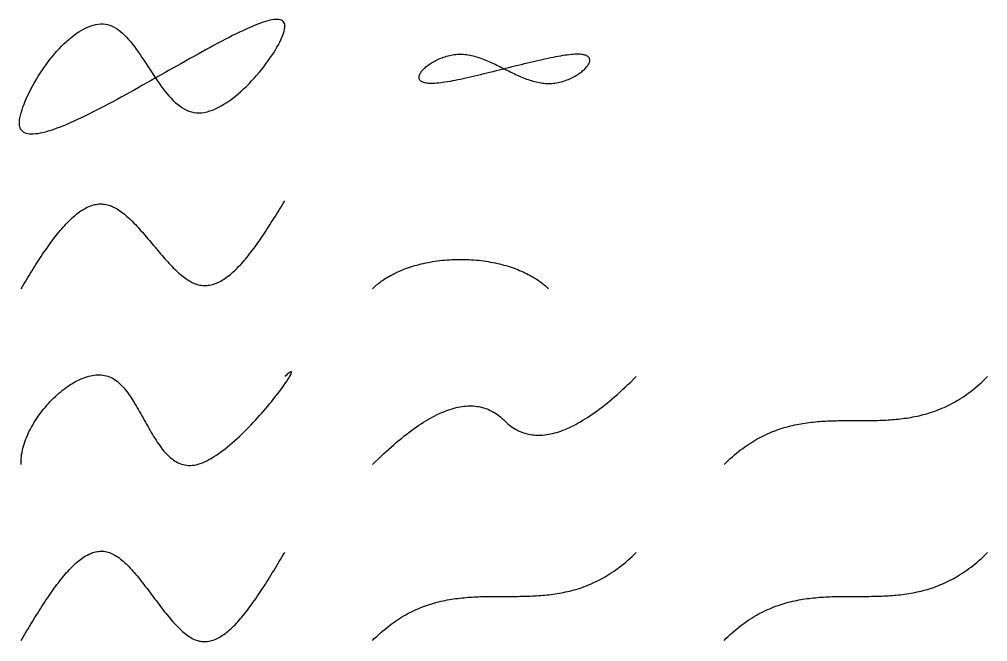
# Model space of a CAD drawing. Extents: x 0 to 110, y 0 to 170.
# Drawn here: x -0.2 to 110, y -0.1 to 70.6 of the extents above; entities that cross this region are included whole.
import ezdxf

# ---------------------------------------------------------------- set-up
doc = ezdxf.new("R2010")
doc.units = 0
doc.layers.get('0').update_dxf_attribs({"linetype": 'CONTINUOUS'})
doc.layers.add('NOTES', color=3, linetype='CONTINUOUS')

msp = doc.modelspace()

# ---------------------------------------------------------------- linework, layer by layer
for points in [[(0, 60, 0), (0.10142, 60.3213, 0), (0.214586, 60.6485, 0), (0.339102, 60.981, 0), (0.474576, 61.3179, 0), (0.620613, 61.6586, 0), (0.776818, 62.0022, 0), (0.942799, 62.3481, 0), (1.11816, 62.6954, 0), (1.30251, 63.0435, 0), (1.49545, 63.3915, 0), (1.69659, 63.7388, 0), (1.90554, 64.0845, 0), (2.12189, 64.428, 0), (2.34527, 64.7685, 0), (2.57527, 65.1052, 0), (2.81149, 65.4374, 0), (3.05355, 65.7643, 0), (3.30105, 66.0852, 0), (3.5536, 66.3994, 0), (3.8108, 66.7061, 0), (4.07226, 67.0045, 0), (4.33759, 67.2939, 0), (4.60638, 67.5735, 0), (4.87825, 67.8427, 0), (5.15281, 68.1006, 0), (5.42965, 68.3466, 0), (5.70839, 68.5798, 0), (5.98863, 68.7994, 0), (6.26998, 69.0049, 0), (6.55204, 69.1954, 0), (6.83441, 69.3701, 0), (7.11672, 69.5284, 0), (7.39855, 69.6694, 0), (7.67952, 69.7924, 0), (7.95923, 69.8967, 0), (8.23729, 69.9816, 0), (8.51331, 70.0462, 0), (8.78688, 70.0898, 0), (9.05763, 70.1117, 0), (9.32514, 70.1112, 0), (9.58904, 70.0874, 0), (9.84892, 70.0397, 0), (10.1044, 69.9672, 0), (10.3554, 69.8702, 0), (10.602, 69.7498, 0), (10.8447, 69.6072, 0), (11.0836, 69.4437, 0), (11.3191, 69.2606, 0), (11.5513, 69.059, 0), (11.7805, 68.8402, 0), (12.007, 68.6054, 0), (12.231, 68.356, 0), (12.4529, 68.0931, 0), (12.6728, 67.8179, 0), (12.891, 67.5318, 0), (13.1078, 67.236, 0), (13.3235, 66.9316, 0), (13.5382, 66.62, 0), (13.7524, 66.3024, 0), (13.9661, 65.98, 0), (14.1798, 65.6541, 0), (14.3935, 65.3259, 0), (14.6077, 64.9966, 0), (14.8226, 64.6676, 0), (15.0383, 64.34, 0), (15.2553, 64.0151, 0), (15.4737, 63.6941, 0), (15.6938, 63.3783, 0), (15.9158, 63.0689, 0), (16.1401, 62.7671, 0), (16.3669, 62.4742, 0), (16.5964, 62.1915, 0), (16.8289, 61.9202, 0), (17.0647, 61.6615, 0), (17.304, 61.4166, 0), (17.5471, 61.1869, 0), (17.7942, 60.9735, 0), (18.0456, 60.7777, 0), (18.3016, 60.6007, 0), (18.5624, 60.4438, 0), (18.8283, 60.3082, 0), (19.0995, 60.1952, 0), (19.3763, 60.106, 0), (19.659, 60.0418, 0), (19.9478, 60.0039, 0), (20.2429, 59.9933, 0), (20.5439, 60.0096, 0), (20.8502, 60.0516, 0), (21.161, 60.1182, 0), (21.4758, 60.2082, 0), (21.794, 60.3207, 0), (22.1148, 60.4544, 0), (22.4376, 60.6083, 0), (22.7618, 60.7812, 0), (23.0867, 60.9721, 0), (23.4118, 61.1797, 0), (23.7362, 61.4031, 0), (24.0595, 61.641, 0), (24.3809, 61.8924, 0), (24.6998, 62.1562, 0), (25.0156, 62.4312, 0), (25.3276, 62.7163, 0), (25.6351, 63.0104, 0), (25.9376, 63.3125, 0), (26.2344, 63.6213, 0), (26.5247, 63.9358, 0), (26.8081, 64.2548, 0), (27.0838, 64.5773, 0), (27.3512, 64.9022, 0), (27.6097, 65.2282, 0), (27.8585, 65.5543, 0), (28.0971, 65.8795, 0), (28.3248, 66.2025, 0), (28.541, 66.5222, 0), (28.745, 66.8376, 0), (28.9362, 67.1476, 0), (29.1139, 67.4509, 0), (29.2775, 67.7466, 0), (29.4264, 68.0334, 0), (29.5598, 68.3104, 0), (29.6772, 68.5762, 0), (29.7779, 68.83, 0), (29.8612, 69.0705, 0), (29.9265, 69.2965, 0), (29.9732, 69.5071, 0), (30.0007, 69.7011, 0), (30.0082, 69.8774, 0), (29.9951, 70.0348, 0), (29.9612, 70.1728, 0), (29.9067, 70.2917, 0), (29.8323, 70.3918, 0), (29.7382, 70.4737, 0), (29.6251, 70.5378, 0), (29.4934, 70.5846, 0), (29.3435, 70.6145, 0), (29.176, 70.628, 0), (28.9912, 70.6255, 0), (28.7897, 70.6075, 0), (28.5719, 70.5743, 0), (28.3382, 70.5266, 0), (28.0892, 70.4646, 0), (27.8254, 70.3889, 0), (27.5471, 70.3, 0), (27.2549, 70.1981, 0), (26.9492, 70.084, 0), (26.6305, 69.9578, 0), (26.2993, 69.8202, 0), (25.9559, 69.6716, 0), (25.601, 69.5124, 0), (25.235, 69.343, 0), (24.8582, 69.164, 0), (24.4713, 68.9757, 0), (24.0746, 68.7786, 0), (23.6687, 68.5732, 0), (23.2539, 68.3599, 0), (22.8308, 68.1392, 0), (22.3999, 67.9115, 0), (21.9615, 67.6773, 0), (21.5163, 67.437, 0), (21.0645, 67.1911, 0), (20.6068, 66.9399, 0), (20.1435, 66.6841, 0), (19.6752, 66.4239, 0), (19.2023, 66.1599, 0), (18.7253, 65.8926, 0), (18.2446, 65.6223, 0), (17.7607, 65.3495, 0), (17.2741, 65.0747, 0), (16.7852, 64.7983, 0), (16.2946, 64.5208, 0), (15.8026, 64.2426, 0), (15.3098, 63.9642, 0), (14.8165, 63.686, 0), (14.3234, 63.4084, 0), (13.8308, 63.132, 0), (13.3393, 62.8571, 0), (12.8492, 62.5843, 0), (12.3611, 62.3139, 0), (11.8754, 62.0464, 0), (11.3926, 61.7824, 0), (10.9132, 61.5221, 0), (10.4375, 61.2661, 0), (9.96619, 61.0148, 0), (9.49962, 60.7687, 0), (9.03827, 60.5282, 0), (8.58262, 60.2938, 0), (8.13312, 60.0659, 0), (7.69026, 59.8449, 0), (7.2545, 59.6314, 0), (6.8263, 59.4258, 0), (6.40613, 59.2284, 0), (5.99446, 59.0399, 0), (5.59176, 58.8605, 0), (5.1985, 58.6909, 0), (4.81513, 58.5313, 0), (4.44214, 58.3823, 0), (4.07999, 58.2444, 0), (3.72914, 58.1179, 0), (3.39007, 58.0033, 0), (3.06323, 57.9011, 0), (2.74911, 57.8118, 0), (2.44816, 57.7356, 0), (2.16085, 57.6733, 0), (1.88766, 57.625, 0), (1.62904, 57.5915, 0), (1.38547, 57.5729, 0), (1.15742, 57.5699, 0), (0.945342, 57.5829, 0), (0.749718, 57.6123, 0), (0.57101, 57.6585, 0), (0.409687, 57.7221, 0), (0.266216, 57.8035, 0), (0.141064, 57.9031, 0), (0.0347, 58.0213, 0), (-0.05241, 58.1587, 0), (-0.119797, 58.3156, 0), (-0.166994, 58.4926, 0), (-0.193534, 58.69, 0), (-0.198948, 58.9084, 0), (-0.182769, 59.1481, 0), (-0.14453, 59.4096, 0), (-0.083763, 59.6935, 0), (0, 60, 0)], [(50, 66.6667, 0), (50.1794, 66.6635, 0), (50.3587, 66.6541, 0), (50.5381, 66.6387, 0), (50.7175, 66.6177, 0), (50.8969, 66.591, 0), (51.0762, 66.5591, 0), (51.2556, 66.5222, 0), (51.435, 66.4804, 0), (51.6143, 66.4341, 0), (51.7937, 66.3834, 0), (51.9731, 66.3286, 0), (52.1525, 66.2698, 0), (52.3318, 66.2074, 0), (52.5112, 66.1416, 0), (52.6906, 66.0726, 0), (52.87, 66.0006, 0), (53.0493, 65.9259, 0), (53.2287, 65.8486, 0), (53.4081, 65.7691, 0), (53.5874, 65.6875, 0), (53.7668, 65.6041, 0), (53.9462, 65.5191, 0), (54.1256, 65.4328, 0), (54.3049, 65.3453, 0), (54.4843, 65.2569, 0), (54.6637, 65.1679, 0), (54.843, 65.0784, 0), (55.0224, 64.9888, 0), (55.2018, 64.8992, 0), (55.3812, 64.8098, 0), (55.5605, 64.7209, 0), (55.7399, 64.6327, 0), (55.9193, 64.5455, 0), (56.0987, 64.4595, 0), (56.278, 64.3749, 0), (56.4574, 64.2919, 0), (56.6368, 64.2108, 0), (56.8161, 64.1319, 0), (56.9955, 64.0552, 0), (57.1749, 63.9811, 0), (57.3543, 63.9099, 0), (57.5336, 63.8416, 0), (57.713, 63.7766, 0), (57.8924, 63.7151, 0), (58.0717, 63.6574, 0), (58.2511, 63.6035, 0), (58.4305, 63.5539, 0), (58.6099, 63.5087, 0), (58.7892, 63.4681, 0), (58.9686, 63.4324, 0), (59.148, 63.4018, 0), (59.3274, 63.3765, 0), (59.5067, 63.3569, 0), (59.6861, 63.343, 0), (59.8655, 63.3351, 0), (60.0448, 63.3335, 0), (60.2241, 63.3383, 0), (60.4031, 63.3492, 0), (60.5816, 63.366, 0), (60.7594, 63.3885, 0), (60.9361, 63.4164, 0), (61.1117, 63.4496, 0), (61.2858, 63.4878, 0), (61.4582, 63.5307, 0), (61.6287, 63.5782, 0), (61.7971, 63.6299, 0), (61.9632, 63.6858, 0), (62.1266, 63.7454, 0), (62.2872, 63.8087, 0), (62.4447, 63.8753, 0), (62.599, 63.9451, 0), (62.7497, 64.0178, 0), (62.8967, 64.0932, 0), (63.0397, 64.1711, 0), (63.1785, 64.2511, 0), (63.3128, 64.3332, 0), (63.4425, 64.417, 0), (63.5672, 64.5024, 0), (63.6869, 64.589, 0), (63.8011, 64.6767, 0), (63.9098, 64.7653, 0), (64.0126, 64.8544, 0), (64.1094, 64.944, 0), (64.1998, 65.0336, 0), (64.2838, 65.1232, 0), (64.361, 65.2125, 0), (64.4312, 65.3012, 0), (64.4942, 65.3892, 0), (64.5498, 65.4761, 0), (64.5977, 65.5618, 0), (64.6377, 65.646, 0), (64.6695, 65.7285, 0), (64.693, 65.8091, 0), (64.7079, 65.8875, 0), (64.7139, 65.9636, 0), (64.7109, 66.037, 0), (64.6986, 66.1075, 0), (64.6768, 66.175, 0), (64.6452, 66.2391, 0), (64.6036, 66.2997, 0), (64.5518, 66.3565, 0), (64.4896, 66.4093, 0), (64.4167, 66.4578, 0), (64.3329, 66.5019, 0), (64.2379, 66.5413, 0), (64.1316, 66.5757, 0), (64.0137, 66.605, 0), (63.884, 66.6289, 0), (63.7421, 66.6472, 0), (63.588, 66.6596, 0), (63.4214, 66.6659, 0), (63.242, 66.6659, 0), (63.0501, 66.6596, 0), (62.8459, 66.6472, 0), (62.63, 66.6289, 0), (62.4029, 66.605, 0), (62.1649, 66.5757, 0), (61.9167, 66.5413, 0), (61.6585, 66.5019, 0), (61.391, 66.4578, 0), (61.1145, 66.4093, 0), (60.8296, 66.3565, 0), (60.5366, 66.2997, 0), (60.236, 66.2391, 0), (59.9284, 66.175, 0), (59.6141, 66.1075, 0), (59.2936, 66.037, 0), (58.9675, 65.9636, 0), (58.636, 65.8875, 0), (58.2998, 65.8091, 0), (57.9593, 65.7285, 0), (57.6149, 65.646, 0), (57.2671, 65.5618, 0), (56.9163, 65.4761, 0), (56.5631, 65.3892, 0), (56.2078, 65.3012, 0), (55.851, 65.2125, 0), (55.4931, 65.1232, 0), (55.1345, 65.0336, 0), (54.7758, 64.944, 0), (54.4174, 64.8544, 0), (54.0597, 64.7653, 0), (53.7032, 64.6767, 0), (53.3484, 64.589, 0), (52.9958, 64.5024, 0), (52.6457, 64.417, 0), (52.2987, 64.3332, 0), (51.9552, 64.2511, 0), (51.6157, 64.1711, 0), (51.2806, 64.0932, 0), (50.9505, 64.0178, 0), (50.6257, 63.9451, 0), (50.3067, 63.8753, 0), (49.9941, 63.8087, 0), (49.6882, 63.7454, 0), (49.3895, 63.6858, 0), (49.0984, 63.6299, 0), (48.8155, 63.5782, 0), (48.5413, 63.5307, 0), (48.276, 63.4878, 0), (48.0203, 63.4496, 0), (47.7746, 63.4164, 0), (47.5393, 63.3885, 0), (47.315, 63.366, 0), (47.102, 63.3492, 0), (46.9008, 63.3383, 0), (46.7119, 63.3335, 0), (46.5357, 63.3351, 0), (46.3723, 63.343, 0), (46.2213, 63.3569, 0), (46.0825, 63.3765, 0), (45.9557, 63.4018, 0), (45.8407, 63.4324, 0), (45.7373, 63.4681, 0), (45.6451, 63.5087, 0), (45.5641, 63.5539, 0), (45.4938, 63.6035, 0), (45.4342, 63.6574, 0), (45.385, 63.7151, 0), (45.346, 63.7766, 0), (45.3169, 63.8416, 0), (45.2974, 63.9099, 0), (45.2875, 63.9811, 0), (45.2868, 64.0552, 0), (45.295, 64.1319, 0), (45.3121, 64.2108, 0), (45.3377, 64.2919, 0), (45.3716, 64.3749, 0), (45.4136, 64.4595, 0), (45.4634, 64.5455, 0), (45.5208, 64.6327, 0), (45.5857, 64.7209, 0), (45.6576, 64.8098, 0), (45.7366, 64.8992, 0), (45.8222, 64.9888, 0), (45.9142, 65.0784, 0), (46.0126, 65.1679, 0), (46.1169, 65.2569, 0), (46.2269, 65.3453, 0), (46.3426, 65.4328, 0), (46.4635, 65.5191, 0), (46.5895, 65.6041, 0), (46.7204, 65.6875, 0), (46.8558, 65.7691, 0), (46.9957, 65.8486, 0), (47.1397, 65.9259, 0), (47.2876, 66.0006, 0), (47.4393, 66.0726, 0), (47.5944, 66.1416, 0), (47.7527, 66.2074, 0), (47.914, 66.2698, 0), (48.0781, 66.3286, 0), (48.2448, 66.3834, 0), (48.4137, 66.4341, 0), (48.5847, 66.4804, 0), (48.7576, 66.5222, 0), (48.9321, 66.5591, 0), (49.1079, 66.591, 0), (49.285, 66.6177, 0), (49.4629, 66.6387, 0), (49.6416, 66.6541, 0), (49.8207, 66.6635, 0), (50, 66.6667, 0)], [(0, 40, 0), (0.152006, 40.253, 0), (0.304152, 40.5055, 0), (0.456438, 40.7573, 0), (0.608862, 41.0082, 0), (0.761425, 41.2583, 0), (0.914124, 41.5072, 0), (1.06696, 41.755, 0), (1.21993, 42.0014, 0), (1.37303, 42.2463, 0), (1.52626, 42.4897, 0), (1.67963, 42.7312, 0), (1.83313, 42.9709, 0), (1.98676, 43.2086, 0), (2.14051, 43.4441, 0), (2.29439, 43.6774, 0), (2.4484, 43.9082, 0), (2.60253, 44.1365, 0), (2.75679, 44.3621, 0), (2.91117, 44.5848, 0), (3.06568, 44.8046, 0), (3.2203, 45.0213, 0), (3.37505, 45.2348, 0), (3.52991, 45.4449, 0), (3.68489, 45.6516, 0), (3.83999, 45.8546, 0), (3.99521, 46.0538, 0), (4.15054, 46.2492, 0), (4.30599, 46.4405, 0), (4.46154, 46.6276, 0), (4.61721, 46.8105, 0), (4.77299, 46.9889, 0), (4.92888, 47.1627, 0), (5.08488, 47.3319, 0), (5.24099, 47.4962, 0), (5.3972, 47.6555, 0), (5.55352, 47.8097, 0), (5.70995, 47.9587, 0), (5.86648, 48.1023, 0), (6.02311, 48.2404, 0), (6.17984, 48.3729, 0), (6.33668, 48.4996, 0), (6.49361, 48.6203, 0), (6.65064, 48.735, 0), (6.80777, 48.8436, 0), (6.965, 48.9458, 0), (7.12232, 49.0416, 0), (7.27973, 49.1308, 0), (7.43724, 49.2132, 0), (7.59485, 49.2889, 0), (7.75254, 49.3575, 0), (7.91032, 49.419, 0), (8.0682, 49.4732, 0), (8.22616, 49.5201, 0), (8.38421, 49.5594, 0), (8.54234, 49.5911, 0), (8.70056, 49.615, 0), (8.85887, 49.631, 0), (9.01726, 49.6389, 0), (9.17573, 49.6386, 0), (9.33428, 49.6299, 0), (9.49291, 49.6128, 0), (9.65162, 49.5871, 0), (9.81041, 49.5527, 0), (9.96928, 49.5094, 0), (10.1282, 49.4571, 0), (10.2872, 49.3961, 0), (10.4463, 49.3265, 0), (10.6055, 49.2487, 0), (10.7647, 49.163, 0), (10.924, 49.0696, 0), (11.0833, 48.9689, 0), (11.2427, 48.8612, 0), (11.4022, 48.7466, 0), (11.5617, 48.6256, 0), (11.7213, 48.4983, 0), (11.8809, 48.3651, 0), (12.0406, 48.2264, 0), (12.2003, 48.0823, 0), (12.3601, 47.9331, 0), (12.5199, 47.7792, 0), (12.6797, 47.6208, 0), (12.8396, 47.4582, 0), (12.9995, 47.2917, 0), (13.1594, 47.1217, 0), (13.3194, 46.9483, 0), (13.4793, 46.7719, 0), (13.6393, 46.5927, 0), (13.7994, 46.4111, 0), (13.9594, 46.2273, 0), (14.1195, 46.0417, 0), (14.2796, 45.8544, 0), (14.4396, 45.6659, 0), (14.5997, 45.4764, 0), (14.7598, 45.2861, 0), (14.9199, 45.0954, 0), (15.0801, 44.9046, 0), (15.2402, 44.7139, 0), (15.4003, 44.5236, 0), (15.5604, 44.3341, 0), (15.7204, 44.1456, 0), (15.8805, 43.9583, 0), (16.0406, 43.7727, 0), (16.2006, 43.5889, 0), (16.3607, 43.4073, 0), (16.5207, 43.2281, 0), (16.6806, 43.0517, 0), (16.8406, 42.8783, 0), (17.0005, 42.7083, 0), (17.1604, 42.5418, 0), (17.3203, 42.3792, 0), (17.4801, 42.2208, 0), (17.6399, 42.0669, 0), (17.7997, 41.9177, 0), (17.9594, 41.7736, 0), (18.1191, 41.6349, 0), (18.2787, 41.5017, 0), (18.4383, 41.3744, 0), (18.5978, 41.2534, 0), (18.7573, 41.1388, 0), (18.9167, 41.0311, 0), (19.076, 40.9304, 0), (19.2353, 40.837, 0), (19.3945, 40.7513, 0), (19.5537, 40.6735, 0), (19.7128, 40.6039, 0), (19.8718, 40.5429, 0), (20.0307, 40.4906, 0), (20.1896, 40.4473, 0), (20.3484, 40.4129, 0), (20.5071, 40.3872, 0), (20.6657, 40.3701, 0), (20.8243, 40.3614, 0), (20.9827, 40.3611, 0), (21.1411, 40.369, 0), (21.2994, 40.385, 0), (21.4577, 40.4089, 0), (21.6158, 40.4406, 0), (21.7738, 40.4799, 0), (21.9318, 40.5268, 0), (22.0897, 40.581, 0), (22.2475, 40.6425, 0), (22.4052, 40.7111, 0), (22.5628, 40.7868, 0), (22.7203, 40.8692, 0), (22.8777, 40.9584, 0), (23.035, 41.0542, 0), (23.1922, 41.1564, 0), (23.3494, 41.265, 0), (23.5064, 41.3797, 0), (23.6633, 41.5004, 0), (23.8202, 41.6271, 0), (23.9769, 41.7596, 0), (24.1335, 41.8977, 0), (24.2901, 42.0413, 0), (24.4465, 42.1903, 0), (24.6028, 42.3445, 0), (24.759, 42.5038, 0), (24.9151, 42.6681, 0), (25.0711, 42.8373, 0), (25.227, 43.0111, 0), (25.3828, 43.1895, 0), (25.5385, 43.3724, 0), (25.694, 43.5595, 0), (25.8495, 43.7508, 0), (26.0048, 43.9462, 0), (26.16, 44.1454, 0), (26.3151, 44.3484, 0), (26.4701, 44.5551, 0), (26.625, 44.7652, 0), (26.7797, 44.9787, 0), (26.9343, 45.1954, 0), (27.0888, 45.4152, 0), (27.2432, 45.6379, 0), (27.3975, 45.8635, 0), (27.5516, 46.0918, 0), (27.7056, 46.3226, 0), (27.8595, 46.5559, 0), (28.0132, 46.7914, 0), (28.1669, 47.0291, 0), (28.3204, 47.2688, 0), (28.4737, 47.5103, 0), (28.627, 47.7537, 0), (28.7801, 47.9986, 0), (28.933, 48.245, 0), (29.0859, 48.4928, 0), (29.2386, 48.7417, 0), (29.3911, 48.9918, 0), (29.5436, 49.2427, 0), (29.6958, 49.4945, 0), (29.848, 49.747, 0), (30, 50, 0)], [(40, 40, 0), (40.1075, 40.1053, 0), (40.2195, 40.2104, 0), (40.336, 40.3155, 0), (40.4572, 40.4203, 0), (40.5831, 40.5248, 0), (40.7137, 40.6289, 0), (40.8491, 40.7325, 0), (40.9893, 40.8356, 0), (41.1344, 40.9381, 0), (41.2844, 41.0398, 0), (41.4393, 41.1406, 0), (41.5992, 41.2405, 0), (41.764, 41.3394, 0), (41.9338, 41.4371, 0), (42.1086, 41.5335, 0), (42.2884, 41.6287, 0), (42.473, 41.7223, 0), (42.6627, 41.8144, 0), (42.8571, 41.9048, 0), (43.0565, 41.9934, 0), (43.2606, 42.08, 0), (43.4695, 42.1647, 0), (43.683, 42.2473, 0), (43.9011, 42.3276, 0), (44.1237, 42.4055, 0), (44.3507, 42.481, 0), (44.582, 42.5539, 0), (44.8175, 42.6241, 0), (45.057, 42.6916, 0), (45.3004, 42.7562, 0), (45.5475, 42.8178, 0), (45.7983, 42.8763, 0), (46.0524, 42.9317, 0), (46.3099, 42.9837, 0), (46.5704, 43.0325, 0), (46.8338, 43.0778, 0), (47.0999, 43.1196, 0), (47.3684, 43.1579, 0), (47.6392, 43.1925, 0), (47.9121, 43.2234, 0), (48.1868, 43.2506, 0), (48.463, 43.274, 0), (48.7406, 43.2936, 0), (49.0193, 43.3092, 0), (49.2989, 43.321, 0), (49.5791, 43.3289, 0), (49.8597, 43.3328, 0), (50.1403, 43.3328, 0), (50.4209, 43.3289, 0), (50.7011, 43.321, 0), (50.9807, 43.3092, 0), (51.2594, 43.2936, 0), (51.537, 43.274, 0), (51.8132, 43.2506, 0), (52.0879, 43.2234, 0), (52.3608, 43.1925, 0), (52.6316, 43.1579, 0), (52.9001, 43.1196, 0), (53.1662, 43.0778, 0), (53.4296, 43.0325, 0), (53.6901, 42.9837, 0), (53.9476, 42.9317, 0), (54.2017, 42.8763, 0), (54.4525, 42.8178, 0), (54.6996, 42.7562, 0), (54.943, 42.6916, 0), (55.1825, 42.6241, 0), (55.418, 42.5539, 0), (55.6493, 42.481, 0), (55.8763, 42.4055, 0), (56.0989, 42.3276, 0), (56.317, 42.2473, 0), (56.5305, 42.1647, 0), (56.7394, 42.08, 0), (56.9435, 41.9934, 0), (57.1429, 41.9048, 0), (57.3373, 41.8144, 0), (57.527, 41.7223, 0), (57.7116, 41.6287, 0), (57.8914, 41.5335, 0), (58.0662, 41.4371, 0), (58.236, 41.3394, 0), (58.4008, 41.2405, 0), (58.5607, 41.1406, 0), (58.7156, 41.0398, 0), (58.8656, 40.9381, 0), (59.0107, 40.8356, 0), (59.1509, 40.7325, 0), (59.2863, 40.6289, 0), (59.4169, 40.5248, 0), (59.5428, 40.4203, 0), (59.664, 40.3155, 0), (59.7805, 40.2104, 0), (59.8925, 40.1053, 0), (60, 40, 0)], [(0, 20, 0), (-0.006218, 20.2233, 0), (-0.002831, 20.4495, 0), (0.009949, 20.6782, 0), (0.031908, 20.9092, 0), (0.062831, 21.1423, 0), (0.102504, 21.3773, 0), (0.150715, 21.6139, 0), (0.207249, 21.8518, 0), (0.271892, 22.0909, 0), (0.344431, 22.3309, 0), (0.424652, 22.5715, 0), (0.512341, 22.8125, 0), (0.607284, 23.0538, 0), (0.709267, 23.2949, 0), (0.818077, 23.5357, 0), (0.9335, 23.776, 0), (1.05532, 24.0155, 0), (1.18333, 24.254, 0), (1.31731, 24.4912, 0), (1.45704, 24.7269, 0), (1.60232, 24.9609, 0), (1.75293, 25.1929, 0), (1.90866, 25.4227, 0), (2.06929, 25.65, 0), (2.23461, 25.8746, 0), (2.4044, 26.0963, 0), (2.57845, 26.3148, 0), (2.75655, 26.5298, 0), (2.93849, 26.7412, 0), (3.12404, 26.9488, 0), (3.313, 27.1521, 0), (3.50515, 27.3511, 0), (3.70028, 27.5455, 0), (3.89818, 27.7351, 0), (4.09862, 27.9195, 0), (4.3014, 28.0986, 0), (4.50631, 28.2721, 0), (4.71312, 28.4399, 0), (4.92163, 28.6015, 0), (5.13162, 28.7569, 0), (5.34288, 28.9058, 0), (5.5552, 29.0478, 0), (5.76835, 29.1829, 0), (5.98213, 29.3107, 0), (6.19632, 29.4311, 0), (6.41072, 29.5437, 0), (6.62509, 29.6483, 0), (6.83924, 29.7447, 0), (7.05295, 29.8327, 0), (7.266, 29.912, 0), (7.47818, 29.9824, 0), (7.68927, 30.0436, 0), (7.89907, 30.0954, 0), (8.10736, 30.1376, 0), (8.31392, 30.1698, 0), (8.51854, 30.192, 0), (8.72101, 30.2038, 0), (8.92111, 30.205, 0), (9.11863, 30.1954, 0), (9.31336, 30.1746, 0), (9.50508, 30.1426, 0), (9.69358, 30.099, 0), (9.87864, 30.0436, 0), (10.0601, 29.9762, 0), (10.2377, 29.8967, 0), (10.4118, 29.8057, 0), (10.5825, 29.7035, 0), (10.7498, 29.5906, 0), (10.9139, 29.4674, 0), (11.075, 29.3344, 0), (11.2333, 29.192, 0), (11.3888, 29.0407, 0), (11.5417, 28.8809, 0), (11.6921, 28.713, 0), (11.8403, 28.5375, 0), (11.9863, 28.3549, 0), (12.1302, 28.1656, 0), (12.2723, 27.9701, 0), (12.4126, 27.7687, 0), (12.5514, 27.5619, 0), (12.6887, 27.3502, 0), (12.8247, 27.134, 0), (12.9595, 26.9138, 0), (13.0934, 26.69, 0), (13.2263, 26.4631, 0), (13.3586, 26.2334, 0), (13.4902, 26.0015, 0), (13.6214, 25.7678, 0), (13.7523, 25.5327, 0), (13.883, 25.2966, 0), (14.0138, 25.0601, 0), (14.1446, 24.8236, 0), (14.2758, 24.5875, 0), (14.4073, 24.3522, 0), (14.5394, 24.1183, 0), (14.6723, 23.8861, 0), (14.8059, 23.6561, 0), (14.9406, 23.4287, 0), (15.0764, 23.2044, 0), (15.2135, 22.9836, 0), (15.352, 22.7668, 0), (15.4921, 22.5544, 0), (15.6339, 22.3469, 0), (15.7775, 22.1447, 0), (15.9232, 21.9482, 0), (16.071, 21.758, 0), (16.221, 21.5744, 0), (16.3735, 21.3978, 0), (16.5286, 21.2288, 0), (16.6864, 21.0678, 0), (16.8471, 20.9152, 0), (17.0107, 20.7715, 0), (17.1775, 20.6371, 0), (17.3476, 20.5124, 0), (17.5211, 20.3979, 0), (17.6982, 20.2941, 0), (17.879, 20.2014, 0), (18.0637, 20.1202, 0), (18.2524, 20.051, 0), (18.4453, 19.9943, 0), (18.6424, 19.9504, 0), (18.844, 19.9198, 0), (19.0502, 19.903, 0), (19.2611, 19.9004, 0), (19.4768, 19.9124, 0), (19.6976, 19.9396, 0), (19.9235, 19.9822, 0), (20.1547, 20.0409, 0), (20.391, 20.1152, 0), (20.6321, 20.2047, 0), (20.8775, 20.3086, 0), (21.127, 20.4265, 0), (21.3801, 20.5577, 0), (21.6366, 20.7015, 0), (21.896, 20.8574, 0), (22.1579, 21.0247, 0), (22.4221, 21.2029, 0), (22.6882, 21.3913, 0), (22.9558, 21.5894, 0), (23.2245, 21.7965, 0), (23.494, 22.0119, 0), (23.7639, 22.2352, 0), (24.0338, 22.4656, 0), (24.3035, 22.7026, 0), (24.5725, 22.9455, 0), (24.8405, 23.1938, 0), (25.1071, 23.4469, 0), (25.372, 23.7041, 0), (25.6348, 23.9647, 0), (25.8951, 24.2283, 0), (26.1526, 24.4942, 0), (26.4069, 24.7618, 0), (26.6577, 25.0304, 0), (26.9045, 25.2995, 0), (27.1471, 25.5685, 0), (27.3851, 25.8367, 0), (27.6181, 26.1035, 0), (27.8457, 26.3683, 0), (28.0676, 26.6306, 0), (28.2835, 26.8896, 0), (28.493, 27.1448, 0), (28.6956, 27.3957, 0), (28.8911, 27.6414, 0), (29.0791, 27.8816, 0), (29.2592, 28.1154, 0), (29.4312, 28.3425, 0), (29.5945, 28.562, 0), (29.7488, 28.7734, 0), (29.8939, 28.9762, 0), (30.0293, 29.1696, 0), (30.1546, 29.3531, 0), (30.2696, 29.5261, 0), (30.3738, 29.688, 0), (30.4669, 29.8381, 0), (30.5485, 29.9758, 0), (30.6183, 30.1006, 0), (30.6759, 30.2118, 0), (30.7209, 30.3087, 0), (30.753, 30.3909, 0), (30.7719, 30.4577, 0), (30.7771, 30.5084, 0), (30.7683, 30.5425, 0), (30.7452, 30.5594, 0), (30.7073, 30.5584, 0), (30.6544, 30.5389, 0), (30.586, 30.5003, 0), (30.5019, 30.4421, 0), (30.4015, 30.3636, 0), (30.2847, 30.2641, 0), (30.151, 30.1431, 0), (30, 30, 0)], [(40, 20, 0), (40.3137, 20.3112, 0), (40.625, 20.615, 0), (40.9337, 20.9114, 0), (41.24, 21.2003, 0), (41.5438, 21.4818, 0), (41.8451, 21.7558, 0), (42.144, 22.0224, 0), (42.4403, 22.2816, 0), (42.7342, 22.5333, 0), (43.0256, 22.7776, 0), (43.3145, 23.0144, 0), (43.601, 23.2438, 0), (43.8849, 23.4658, 0), (44.1664, 23.6803, 0), (44.4454, 23.8874, 0), (44.7219, 24.087, 0), (44.996, 24.2792, 0), (45.2675, 24.464, 0), (45.5366, 24.6413, 0), (45.8032, 24.8112, 0), (46.0673, 24.9736, 0), (46.329, 25.1287, 0), (46.5881, 25.2762, 0), (46.8448, 25.4163, 0), (47.099, 25.549, 0), (47.3507, 25.6743, 0), (47.6, 25.7921, 0), (47.8467, 25.9024, 0), (48.091, 26.0053, 0), (48.3328, 26.1008, 0), (48.5721, 26.1889, 0), (48.809, 26.2695, 0), (49.0433, 26.3426, 0), (49.2752, 26.4083, 0), (49.5046, 26.4666, 0), (49.7315, 26.5175, 0), (49.956, 26.5609, 0), (50.1779, 26.5968, 0), (50.3974, 26.6253, 0), (50.6144, 26.6464, 0), (50.8289, 26.6601, 0), (51.041, 26.6663, 0), (51.2505, 26.665, 0), (51.4576, 26.6563, 0), (51.6622, 26.6402, 0), (51.8643, 26.6167, 0), (52.064, 26.5857, 0), (52.2611, 26.5472, 0), (52.4558, 26.5013, 0), (52.648, 26.448, 0), (52.8377, 26.3873, 0), (53.025, 26.3191, 0), (53.2097, 26.2434, 0), (53.392, 26.1603, 0), (53.5718, 26.0698, 0), (53.7491, 25.9719, 0), (53.924, 25.8665, 0), (54.0963, 25.7536, 0), (54.2662, 25.6333, 0), (54.4336, 25.5056, 0), (54.5985, 25.3705, 0), (54.761, 25.2279, 0), (54.9209, 25.0778, 0), (55.0791, 24.9222, 0), (55.239, 24.7721, 0), (55.4015, 24.6295, 0), (55.5664, 24.4944, 0), (55.7338, 24.3667, 0), (55.9037, 24.2464, 0), (56.076, 24.1335, 0), (56.2509, 24.0281, 0), (56.4282, 23.9302, 0), (56.608, 23.8397, 0), (56.7903, 23.7566, 0), (56.975, 23.6809, 0), (57.1623, 23.6127, 0), (57.352, 23.552, 0), (57.5442, 23.4987, 0), (57.7389, 23.4528, 0), (57.936, 23.4143, 0), (58.1357, 23.3833, 0), (58.3378, 23.3598, 0), (58.5424, 23.3437, 0), (58.7495, 23.335, 0), (58.959, 23.3337, 0), (59.1711, 23.3399, 0), (59.3856, 23.3536, 0), (59.6026, 23.3747, 0), (59.8221, 23.4032, 0), (60.044, 23.4391, 0), (60.2685, 23.4825, 0), (60.4954, 23.5334, 0), (60.7248, 23.5917, 0), (60.9567, 23.6574, 0), (61.191, 23.7305, 0), (61.4279, 23.8111, 0), (61.6672, 23.8992, 0), (61.909, 23.9947, 0), (62.1533, 24.0976, 0), (62.4, 24.2079, 0), (62.6493, 24.3257, 0), (62.901, 24.451, 0), (63.1552, 24.5837, 0), (63.4119, 24.7238, 0), (63.671, 24.8713, 0), (63.9327, 25.0264, 0), (64.1968, 25.1888, 0), (64.4634, 25.3587, 0), (64.7325, 25.536, 0), (65.004, 25.7208, 0), (65.2781, 25.913, 0), (65.5546, 26.1126, 0), (65.8336, 26.3197, 0), (66.1151, 26.5342, 0), (66.399, 26.7562, 0), (66.6855, 26.9856, 0), (66.9744, 27.2224, 0), (67.2658, 27.4667, 0), (67.5597, 27.7184, 0), (67.856, 27.9776, 0), (68.1549, 28.2442, 0), (68.4562, 28.5182, 0), (68.76, 28.7997, 0), (69.0663, 29.0886, 0), (69.375, 29.385, 0), (69.6863, 29.6888, 0), (70, 30, 0)], [(0, 0, 0), (0.157068, 0.261754, 0), (0.314136, 0.523354, 0), (0.471204, 0.784643, 0), (0.628272, 1.04547, 0), (0.78534, 1.30567, 0), (0.942408, 1.5651, 0), (1.09948, 1.8236, 0), (1.25654, 2.08101, 0), (1.41361, 2.33719, 0), (1.57068, 2.59197, 0), (1.72775, 2.8452, 0), (1.88482, 3.09672, 0), (2.04188, 3.34639, 0), (2.19895, 3.59404, 0), (2.35602, 3.83952, 0), (2.51309, 4.08267, 0), (2.67016, 4.32334, 0), (2.82723, 4.56138, 0), (2.98429, 4.79663, 0), (3.14136, 5.02894, 0), (3.29843, 5.25814, 0), (3.4555, 5.48409, 0), (3.61257, 5.70663, 0), (3.76963, 5.92561, 0), (3.9267, 6.14086, 0), (4.08377, 6.35224, 0), (4.24084, 6.55959, 0), (4.39791, 6.76276, 0), (4.55497, 6.96159, 0), (4.71204, 7.15592, 0), (4.86911, 7.3456, 0), (5.02618, 7.53047, 0), (5.18325, 7.71039, 0), (5.34031, 7.88519, 0), (5.49738, 8.05472, 0), (5.65445, 8.21883, 0), (5.81152, 8.37735, 0), (5.96859, 8.53014, 0), (6.12565, 8.67704, 0), (6.28272, 8.8179, 0), (6.43979, 8.95256, 0), (6.59686, 9.08086, 0), (6.75393, 9.20265, 0), (6.91099, 9.31778, 0), (7.06806, 9.42609, 0), (7.22513, 9.52742, 0), (7.3822, 9.62162, 0), (7.53927, 9.70854, 0), (7.69634, 9.78802, 0), (7.8534, 9.8599, 0), (8.01047, 9.92403, 0), (8.16754, 9.98026, 0), (8.32461, 10.0284, 0), (8.48168, 10.0684, 0), (8.63874, 10.1, 0), (8.79581, 10.123, 0), (8.95288, 10.1374, 0), (9.10995, 10.1429, 0), (9.26702, 10.1395, 0), (9.42408, 10.1269, 0), (9.58115, 10.105, 0), (9.73822, 10.0737, 0), (9.89529, 10.0327, 0), (10.0524, 9.982, 0), (10.2094, 9.92154, 0), (10.3665, 9.85163, 0), (10.5236, 9.77257, 0), (10.6806, 9.68468, 0), (10.8377, 9.58826, 0), (10.9948, 9.48363, 0), (11.1518, 9.37109, 0), (11.3089, 9.25095, 0), (11.466, 9.12354, 0), (11.623, 8.98914, 0), (11.7801, 8.84809, 0), (11.9372, 8.70067, 0), (12.0942, 8.54722, 0), (12.2513, 8.38803, 0), (12.4084, 8.22341, 0), (12.5654, 8.05368, 0), (12.7225, 7.87914, 0), (12.8796, 7.70011, 0), (13.0366, 7.51689, 0), (13.1937, 7.3298, 0), (13.3508, 7.13914, 0), (13.5079, 6.94523, 0), (13.6649, 6.74838, 0), (13.822, 6.54888, 0), (13.9791, 6.34707, 0), (14.1361, 6.14324, 0), (14.2932, 5.9377, 0), (14.4503, 5.73077, 0), (14.6073, 5.52275, 0), (14.7644, 5.31396, 0), (14.9215, 5.10471, 0), (15.0785, 4.89529, 0), (15.2356, 4.68604, 0), (15.3927, 4.47725, 0), (15.5497, 4.26923, 0), (15.7068, 4.0623, 0), (15.8639, 3.85676, 0), (16.0209, 3.65293, 0), (16.178, 3.45112, 0), (16.3351, 3.25162, 0), (16.4921, 3.05477, 0), (16.6492, 2.86086, 0), (16.8063, 2.6702, 0), (16.9634, 2.48311, 0), (17.1204, 2.29989, 0), (17.2775, 2.12086, 0), (17.4346, 1.94632, 0), (17.5916, 1.77659, 0), (17.7487, 1.61197, 0), (17.9058, 1.45278, 0), (18.0628, 1.29933, 0), (18.2199, 1.15191, 0), (18.377, 1.01086, 0), (18.534, 0.876463, 0), (18.6911, 0.749045, 0), (18.8482, 0.628912, 0), (19.0052, 0.516374, 0), (19.1623, 0.411741, 0), (19.3194, 0.315323, 0), (19.4764, 0.22743, 0), (19.6335, 0.148371, 0), (19.7906, 0.078457, 0), (19.9476, 0.017998, 0), (20.1047, -0.032719, 0), (20.2618, -0.073674, 0), (20.4188, -0.105019, 0), (20.5759, -0.12691, 0), (20.733, -0.1395, 0), (20.8901, -0.142946, 0), (21.0471, -0.137402, 0), (21.2042, -0.123023, 0), (21.3613, -0.099964, 0), (21.5183, -0.068381, 0), (21.6754, -0.028428, 0), (21.8325, 0.019741, 0), (21.9895, 0.075969, 0), (22.1466, 0.140102, 0), (22.3037, 0.211984, 0), (22.4607, 0.291462, 0), (22.6178, 0.37838, 0), (22.7749, 0.472582, 0), (22.9319, 0.573914, 0), (23.089, 0.682221, 0), (23.2461, 0.797348, 0), (23.4031, 0.91914, 0), (23.5602, 1.04744, 0), (23.7173, 1.1821, 0), (23.8743, 1.32296, 0), (24.0314, 1.46986, 0), (24.1885, 1.62265, 0), (24.3455, 1.78117, 0), (24.5026, 1.94528, 0), (24.6597, 2.11481, 0), (24.8168, 2.28961, 0), (24.9738, 2.46953, 0), (25.1309, 2.6544, 0), (25.288, 2.84408, 0), (25.445, 3.03841, 0), (25.6021, 3.23724, 0), (25.7592, 3.44041, 0), (25.9162, 3.64776, 0), (26.0733, 3.85914, 0), (26.2304, 4.07439, 0), (26.3874, 4.29337, 0), (26.5445, 4.51591, 0), (26.7016, 4.74186, 0), (26.8586, 4.97106, 0), (27.0157, 5.20337, 0), (27.1728, 5.43862, 0), (27.3298, 5.67666, 0), (27.4869, 5.91733, 0), (27.644, 6.16048, 0), (27.801, 6.40596, 0), (27.9581, 6.65361, 0), (28.1152, 6.90328, 0), (28.2723, 7.1548, 0), (28.4293, 7.40803, 0), (28.5864, 7.66281, 0), (28.7435, 7.91899, 0), (28.9005, 8.1764, 0), (29.0576, 8.4349, 0), (29.2147, 8.69433, 0), (29.3717, 8.95453, 0), (29.5288, 9.21536, 0), (29.6859, 9.47665, 0), (29.8429, 9.73825, 0), (30, 10, 0)], [(40, 0, 0), (40.2362, 0.23252, 0), (40.4724, 0.457717, 0), (40.7087, 0.675709, 0), (40.9449, 0.886612, 0), (41.1811, 1.09054, 0), (41.4173, 1.28762, 0), (41.6535, 1.47796, 0), (41.8898, 1.66168, 0), (42.126, 1.8389, 0), (42.3622, 2.00973, 0), (42.5984, 2.1743, 0), (42.8346, 2.33271, 0), (43.0709, 2.48509, 0), (43.3071, 2.63155, 0), (43.5433, 2.77221, 0), (43.7795, 2.90719, 0), (44.0157, 3.0366, 0), (44.252, 3.16057, 0), (44.4882, 3.27921, 0), (44.7244, 3.39263, 0), (44.9606, 3.50095, 0), (45.1969, 3.6043, 0), (45.4331, 3.70278, 0), (45.6693, 3.79652, 0), (45.9055, 3.88563, 0), (46.1417, 3.97022, 0), (46.378, 4.05043, 0), (46.6142, 4.12636, 0), (46.8504, 4.19813, 0), (47.0866, 4.26585, 0), (47.3228, 4.32965, 0), (47.5591, 4.38965, 0), (47.7953, 4.44595, 0), (48.0315, 4.49868, 0), (48.2677, 4.54795, 0), (48.5039, 4.59389, 0), (48.7402, 4.6366, 0), (48.9764, 4.67621, 0), (49.2126, 4.71282, 0), (49.4488, 4.74657, 0), (49.685, 4.77757, 0), (49.9213, 4.80593, 0), (50.1575, 4.83177, 0), (50.3937, 4.85521, 0), (50.6299, 4.87636, 0), (50.8661, 4.89534, 0), (51.1024, 4.91228, 0), (51.3386, 4.92728, 0), (51.5748, 4.94047, 0), (51.811, 4.95195, 0), (52.0472, 4.96186, 0), (52.2835, 4.9703, 0), (52.5197, 4.97739, 0), (52.7559, 4.98326, 0), (52.9921, 4.98801, 0), (53.2283, 4.99176, 0), (53.4646, 4.99464, 0), (53.7008, 4.99675, 0), (53.937, 4.99822, 0), (54.1732, 4.99916, 0), (54.4094, 4.99969, 0), (54.6457, 4.99993, 0), (54.8819, 5, 0), (55.1181, 5, 0), (55.3543, 5.00007, 0), (55.5906, 5.00031, 0), (55.8268, 5.00084, 0), (56.063, 5.00178, 0), (56.2992, 5.00325, 0), (56.5354, 5.00536, 0), (56.7717, 5.00824, 0), (57.0079, 5.01199, 0), (57.2441, 5.01674, 0), (57.4803, 5.02261, 0), (57.7165, 5.0297, 0), (57.9528, 5.03814, 0), (58.189, 5.04805, 0), (58.4252, 5.05953, 0), (58.6614, 5.07272, 0), (58.8976, 5.08772, 0), (59.1339, 5.10466, 0), (59.3701, 5.12364, 0), (59.6063, 5.14479, 0), (59.8425, 5.16823, 0), (60.0787, 5.19407, 0), (60.315, 5.22243, 0), (60.5512, 5.25343, 0), (60.7874, 5.28718, 0), (61.0236, 5.32379, 0), (61.2598, 5.3634, 0), (61.4961, 5.40611, 0), (61.7323, 5.45205, 0), (61.9685, 5.50132, 0), (62.2047, 5.55405, 0), (62.4409, 5.61035, 0), (62.6772, 5.67035, 0), (62.9134, 5.73415, 0), (63.1496, 5.80187, 0), (63.3858, 5.87364, 0), (63.622, 5.94957, 0), (63.8583, 6.02978, 0), (64.0945, 6.11437, 0), (64.3307, 6.20348, 0), (64.5669, 6.29722, 0), (64.8031, 6.3957, 0), (65.0394, 6.49905, 0), (65.2756, 6.60737, 0), (65.5118, 6.72079, 0), (65.748, 6.83943, 0), (65.9843, 6.9634, 0), (66.2205, 7.09281, 0), (66.4567, 7.22779, 0), (66.6929, 7.36845, 0), (66.9291, 7.51491, 0), (67.1654, 7.66729, 0), (67.4016, 7.8257, 0), (67.6378, 7.99027, 0), (67.874, 8.1611, 0), (68.1102, 8.33832, 0), (68.3465, 8.52204, 0), (68.5827, 8.71238, 0), (68.8189, 8.90946, 0), (69.0551, 9.11339, 0), (69.2913, 9.32429, 0), (69.5276, 9.54228, 0), (69.7638, 9.76748, 0), (70, 10, 0)], [(80, 0, 0), (80.2362, 0.23252, 0), (80.4724, 0.457717, 0), (80.7087, 0.675709, 0), (80.9449, 0.886612, 0), (81.1811, 1.09054, 0), (81.4173, 1.28762, 0), (81.6535, 1.47796, 0), (81.8898, 1.66168, 0), (82.126, 1.8389, 0), (82.3622, 2.00973, 0), (82.5984, 2.1743, 0), (82.8346, 2.33271, 0), (83.0709, 2.48509, 0), (83.3071, 2.63155, 0), (83.5433, 2.77221, 0), (83.7795, 2.90719, 0), (84.0157, 3.0366, 0), (84.252, 3.16057, 0), (84.4882, 3.27921, 0), (84.7244, 3.39263, 0), (84.9606, 3.50095, 0), (85.1969, 3.6043, 0), (85.4331, 3.70278, 0), (85.6693, 3.79652, 0), (85.9055, 3.88563, 0), (86.1417, 3.97022, 0), (86.378, 4.05043, 0), (86.6142, 4.12636, 0), (86.8504, 4.19813, 0), (87.0866, 4.26585, 0), (87.3228, 4.32965, 0), (87.5591, 4.38965, 0), (87.7953, 4.44595, 0), (88.0315, 4.49868, 0), (88.2677, 4.54795, 0), (88.5039, 4.59389, 0), (88.7402, 4.6366, 0), (88.9764, 4.67621, 0), (89.2126, 4.71282, 0), (89.4488, 4.74657, 0), (89.685, 4.77757, 0), (89.9213, 4.80593, 0), (90.1575, 4.83177, 0), (90.3937, 4.85521, 0), (90.6299, 4.87636, 0), (90.8661, 4.89534, 0), (91.1024, 4.91228, 0), (91.3386, 4.92728, 0), (91.5748, 4.94047, 0), (91.811, 4.95195, 0), (92.0472, 4.96186, 0), (92.2835, 4.9703, 0), (92.5197, 4.97739, 0), (92.7559, 4.98326, 0), (92.9921, 4.98801, 0), (93.2283, 4.99176, 0), (93.4646, 4.99464, 0), (93.7008, 4.99675, 0), (93.937, 4.99822, 0), (94.1732, 4.99916, 0), (94.4094, 4.99969, 0), (94.6457, 4.99993, 0), (94.8819, 5, 0), (95.1181, 5, 0), (95.3543, 5.00007, 0), (95.5906, 5.00031, 0), (95.8268, 5.00084, 0), (96.063, 5.00178, 0), (96.2992, 5.00325, 0), (96.5354, 5.00536, 0), (96.7717, 5.00824, 0), (97.0079, 5.01199, 0), (97.2441, 5.01674, 0), (97.4803, 5.02261, 0), (97.7165, 5.0297, 0), (97.9528, 5.03814, 0), (98.189, 5.04805, 0), (98.4252, 5.05953, 0), (98.6614, 5.07272, 0), (98.8976, 5.08772, 0), (99.1339, 5.10466, 0), (99.3701, 5.12364, 0), (99.6063, 5.14479, 0), (99.8425, 5.16823, 0), (100.079, 5.19407, 0), (100.315, 5.22243, 0), (100.551, 5.25343, 0), (100.787, 5.28718, 0), (101.024, 5.32379, 0), (101.26, 5.3634, 0), (101.496, 5.40611, 0), (101.732, 5.45205, 0), (101.969, 5.50132, 0), (102.205, 5.55405, 0), (102.441, 5.61035, 0), (102.677, 5.67035, 0), (102.913, 5.73415, 0), (103.15, 5.80187, 0), (103.386, 5.87364, 0), (103.622, 5.94957, 0), (103.858, 6.02978, 0), (104.094, 6.11437, 0), (104.331, 6.20348, 0), (104.567, 6.29722, 0), (104.803, 6.3957, 0), (105.039, 6.49905, 0), (105.276, 6.60737, 0), (105.512, 6.72079, 0), (105.748, 6.83943, 0), (105.984, 6.9634, 0), (106.22, 7.09281, 0), (106.457, 7.22779, 0), (106.693, 7.36845, 0), (106.929, 7.51491, 0), (107.165, 7.66729, 0), (107.402, 7.8257, 0), (107.638, 7.99027, 0), (107.874, 8.1611, 0), (108.11, 8.33832, 0), (108.346, 8.52204, 0), (108.583, 8.71238, 0), (108.819, 8.90946, 0), (109.055, 9.11339, 0), (109.291, 9.32429, 0), (109.528, 9.54228, 0), (109.764, 9.76748, 0), (110, 10, 0)]]:
    msp.add_polyline3d(points)
at = {"layer": 'NOTES', "color": 1}
msp.add_polyline3d([(80, 20, 0), (80.2362, 20.2325, 0), (80.4724, 20.4577, 0), (80.7087, 20.6757, 0), (80.9449, 20.8866, 0), (81.1811, 21.0905, 0), (81.4173, 21.2876, 0), (81.6535, 21.478, 0), (81.8898, 21.6617, 0), (82.126, 21.8389, 0), (82.3622, 22.0097, 0), (82.5984, 22.1743, 0), (82.8346, 22.3327, 0), (83.0709, 22.4851, 0), (83.3071, 22.6315, 0), (83.5433, 22.7722, 0), (83.7795, 22.9072, 0), (84.0157, 23.0366, 0), (84.252, 23.1606, 0), (84.4882, 23.2792, 0), (84.7244, 23.3926, 0), (84.9606, 23.501, 0), (85.1969, 23.6043, 0), (85.4331, 23.7028, 0), (85.6693, 23.7965, 0), (85.9055, 23.8856, 0), (86.1417, 23.9702, 0), (86.378, 24.0504, 0), (86.6142, 24.1264, 0), (86.8504, 24.1981, 0), (87.0866, 24.2659, 0), (87.3228, 24.3297, 0), (87.5591, 24.3896, 0), (87.7953, 24.446, 0), (88.0315, 24.4987, 0), (88.2677, 24.548, 0), (88.5039, 24.5939, 0), (88.7402, 24.6366, 0), (88.9764, 24.6762, 0), (89.2126, 24.7128, 0), (89.4488, 24.7466, 0), (89.685, 24.7776, 0), (89.9213, 24.8059, 0), (90.1575, 24.8318, 0), (90.3937, 24.8552, 0), (90.6299, 24.8764, 0), (90.8661, 24.8953, 0), (91.1024, 24.9123, 0), (91.3386, 24.9273, 0), (91.5748, 24.9405, 0), (91.811, 24.952, 0), (92.0472, 24.9619, 0), (92.2835, 24.9703, 0), (92.5197, 24.9774, 0), (92.7559, 24.9833, 0), (92.9921, 24.988, 0), (93.2283, 24.9918, 0), (93.4646, 24.9946, 0), (93.7008, 24.9968, 0), (93.937, 24.9982, 0), (94.1732, 24.9992, 0), (94.4094, 24.9997, 0), (94.6457, 24.9999, 0), (94.8819, 25, 0), (95.1181, 25, 0), (95.3543, 25.0001, 0), (95.5906, 25.0003, 0), (95.8268, 25.0008, 0), (96.063, 25.0018, 0), (96.2992, 25.0032, 0), (96.5354, 25.0054, 0), (96.7717, 25.0082, 0), (97.0079, 25.012, 0), (97.2441, 25.0167, 0), (97.4803, 25.0226, 0), (97.7165, 25.0297, 0), (97.9528, 25.0381, 0), (98.189, 25.048, 0), (98.4252, 25.0595, 0), (98.6614, 25.0727, 0), (98.8976, 25.0877, 0), (99.1339, 25.1047, 0), (99.3701, 25.1236, 0), (99.6063, 25.1448, 0), (99.8425, 25.1682, 0), (100.079, 25.1941, 0), (100.315, 25.2224, 0), (100.551, 25.2534, 0), (100.787, 25.2872, 0), (101.024, 25.3238, 0), (101.26, 25.3634, 0), (101.496, 25.4061, 0), (101.732, 25.452, 0), (101.969, 25.5013, 0), (102.205, 25.554, 0), (102.441, 25.6104, 0), (102.677, 25.6703, 0), (102.913, 25.7341, 0), (103.15, 25.8019, 0), (103.386, 25.8736, 0), (103.622, 25.9496, 0), (103.858, 26.0298, 0), (104.094, 26.1144, 0), (104.331, 26.2035, 0), (104.567, 26.2972, 0), (104.803, 26.3957, 0), (105.039, 26.499, 0), (105.276, 26.6074, 0), (105.512, 26.7208, 0), (105.748, 26.8394, 0), (105.984, 26.9634, 0), (106.22, 27.0928, 0), (106.457, 27.2278, 0), (106.693, 27.3685, 0), (106.929, 27.5149, 0), (107.165, 27.6673, 0), (107.402, 27.8257, 0), (107.638, 27.9903, 0), (107.874, 28.1611, 0), (108.11, 28.3383, 0), (108.346, 28.522, 0), (108.583, 28.7124, 0), (108.819, 28.9095, 0), (109.055, 29.1134, 0), (109.291, 29.3243, 0), (109.528, 29.5423, 0), (109.764, 29.7675, 0), (110, 30, 0)], dxfattribs=at)

doc.saveas('drawing.dxf')
